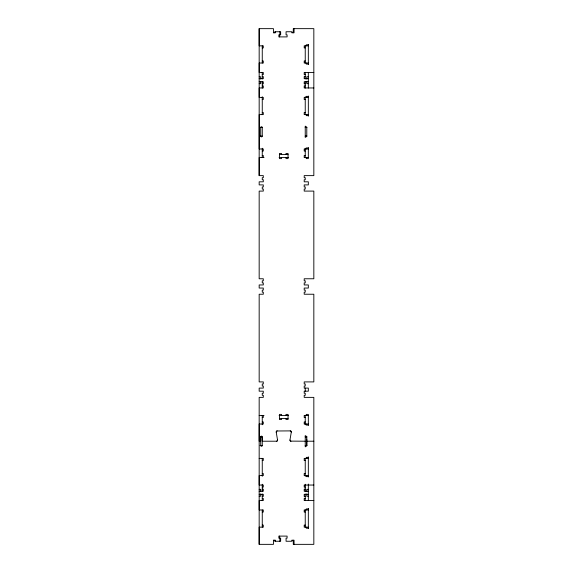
<?xml version="1.0" encoding="UTF-8"?>
<svg xmlns="http://www.w3.org/2000/svg" width="573" height="573" viewBox="0 0 573 573"><rect width="100%" height="100%" fill="white"/><g stroke="black" fill="none" stroke-linecap="round" stroke-linejoin="round"><path stroke-width="0.86" d="M273.436 540.224L273.436 544.35L259.168 544.35L259.168 527.16L263.294 527.16L263.294 525.097L262.262 525.097M259.168 544.35L259.168 397.375L263.294 397.375L263.294 395.313L262.262 395.313L262.262 393.25L263.294 393.25L263.294 391.187L259.168 391.187L259.168 388.093L263.294 388.093L263.294 386.03L262.262 386.03L262.262 383.967L263.294 383.967L263.294 381.905L259.168 381.905L259.168 294.236L263.294 294.236L263.294 292.173L262.262 292.173L262.262 290.11L263.294 290.11L263.294 288.047L259.168 288.047L259.168 284.953L263.294 284.953L263.294 282.89L262.262 282.89L262.262 280.827L263.294 280.827L263.294 278.764L259.168 278.764L259.168 191.096L263.294 191.096L263.294 189.033L262.262 189.033L262.262 186.97L263.294 186.97L263.294 184.907L259.168 184.907L259.168 181.813L263.294 181.813L263.294 179.75L262.262 179.75L262.262 177.687L263.294 177.687L263.294 175.625L259.168 175.625L259.168 157.575L264.038 157.575M273.436 32.776L273.436 28.65L259.168 28.65L259.168 45.84L263.294 45.84L263.294 47.903L262.262 47.903M305.237 441.21L290.547 441.117L289.967 440.007L291.285 432.099L291.055 431.261L290.267 430.896L276.795 430.989L276.215 432.099L277.533 440.007L277.303 440.845L276.515 441.21L262.262 441.21L262.262 436.913A0.774 0.774 0 0 0 261.489 436.139A0.774 0.774 0 0 0 260.715 436.913L260.715 441.21L259.168 441.21L259.168 424.02L263.294 424.02L263.294 421.957L262.262 421.957M306.956 445.508L305.237 445.508A0.774 0.774 0 0 0 306.011 446.281A0.774 0.774 0 0 0 306.784 445.508L306.784 439.061M262.262 136.102L262.262 127.493A0.774 0.774 0 0 0 261.489 126.719A0.774 0.774 0 0 0 260.715 127.493L260.715 136.102A0.774 0.774 0 0 0 261.481 136.861A0.774 0.774 0 0 0 262.262 136.102L260.027 136.088M273.35 32.776L275.498 32.776L275.498 31.744M291.915 32.776L294.064 32.776L294.064 28.65M308.331 44.809L306.269 44.809L306.269 45.84M308.331 45.84L304.206 45.84L304.206 47.903L305.237 47.903M262.262 60.967L263.294 60.967L263.294 63.03L259.168 63.03L259.168 72.485L263.294 72.485L263.294 74.547L262.262 74.547M305.237 60.967L304.206 60.967L304.206 63.03L308.331 63.03M308.331 64.061L306.269 64.061L306.269 63.03M313.832 72.485L304.206 72.485L304.206 74.547L305.237 74.547M262.262 76.61L263.294 76.61L263.294 78.673L259.168 78.673M305.237 76.61L304.206 76.61L304.206 78.673L308.331 78.673M259.168 76.782L260.715 76.782L260.715 79.074M308.331 76.782L306.784 76.782L306.784 79.074M259.168 81.767L263.294 81.767L263.294 83.83L262.262 83.83M308.331 81.767L304.206 81.767L304.206 83.83L305.237 83.83M259.168 83.658L260.715 83.658L260.715 81.366M308.331 83.658L306.784 83.658L306.784 81.366M262.262 85.893L263.294 85.893L263.294 87.956L259.168 87.956L259.168 97.41L263.294 97.41L263.294 99.473L262.262 99.473M305.237 85.893L304.206 85.893L304.206 87.956L313.832 87.956M308.331 96.379L306.269 96.379L306.269 97.41M308.331 97.41L304.206 97.41L304.206 99.473L305.237 99.473M262.262 112.537L263.294 112.537L263.294 114.6L259.168 114.6L259.168 148.98L263.294 148.98L263.294 151.043L262.262 151.043M305.237 112.537L304.206 112.537L304.206 114.6L308.331 114.6M308.331 115.631L306.269 115.631L306.269 114.6M260.027 127.493L262.262 127.493M306.956 127.493L305.237 127.478A0.774 0.774 0 0 1 306.003 126.719A0.774 0.774 0 0 1 306.784 127.478L306.784 136.088A0.774 0.774 0 0 1 306.003 136.861A0.774 0.774 0 0 1 305.237 136.088L306.956 136.088M308.331 147.949L306.269 147.949L306.269 148.98M308.331 148.98L304.206 148.98L304.206 151.043L305.237 151.043M279.452 154.481L288.047 154.481M262.262 155.512L263.294 155.512L263.294 157.575M305.237 155.512L304.206 155.512L304.206 157.575L308.503 157.575M279.087 157.575L288.412 157.575M259.168 415.425L264.038 415.425M279.087 415.425L288.412 415.425M308.503 415.425L304.206 415.425L304.206 417.488L305.237 417.488M262.262 417.488L263.294 417.488L263.294 415.425M279.452 418.519L288.047 418.519M305.237 421.957L304.206 421.957L304.206 424.02L308.331 424.02M308.331 425.051L306.269 425.051L306.269 424.02M260.027 436.913L262.262 436.913L262.262 445.508A0.774 0.774 0 0 1 261.489 446.281A0.774 0.774 0 0 1 260.715 445.508L260.715 436.913M306.956 436.913L305.237 436.913A0.774 0.774 0 0 1 306.011 436.139A0.774 0.774 0 0 1 306.784 436.913L306.784 445.508M306.784 441.21L313.832 441.21M260.027 445.508L262.262 445.508M308.331 457.369L306.269 457.369L306.269 458.4M259.168 458.4L263.294 458.4L263.294 460.463L262.262 460.463M308.331 458.4L304.206 458.4L304.206 460.463L305.237 460.463M262.262 473.527L263.294 473.527L263.294 475.59L259.168 475.59L259.168 485.045L263.294 485.045L263.294 487.107L262.262 487.107M305.237 473.527L304.206 473.527L304.206 475.59L308.331 475.59M308.331 476.621L306.269 476.621L306.269 475.59M313.832 485.045L304.206 485.045L304.206 487.107L305.237 487.107M262.262 489.17L263.294 489.17L263.294 491.233L259.168 491.233M305.237 489.17L304.206 489.17L304.206 491.233L308.331 491.233M259.168 489.342L260.715 489.342L260.715 491.634M308.331 489.342L306.784 489.342L306.784 491.634M259.168 494.327L263.294 494.327L263.294 496.39L262.262 496.39M308.331 494.327L304.206 494.327L304.206 496.39L305.237 496.39M259.168 496.218L260.715 496.218L260.715 493.926M308.331 496.218L306.784 496.218L306.784 493.926M262.262 498.453L263.294 498.453L263.294 500.516L259.168 500.516L259.168 509.97L263.294 509.97L263.294 512.033L262.262 512.033M305.237 498.453L304.206 498.453L304.206 500.516L313.832 500.516M308.331 508.939L306.269 508.939L306.269 509.97M308.331 509.97L304.206 509.97L304.206 512.033L305.237 512.033M305.237 525.097L304.206 525.097L304.206 527.16L308.331 527.16M308.331 528.191L306.269 528.191L306.269 527.16M273.35 540.224L275.498 540.224L275.498 541.256M291.915 540.224L294.064 540.224L294.064 544.35M308.331 44.465L308.331 64.577M308.331 72.563L308.331 88.07M308.331 96.035L308.331 116.147M308.331 147.605L308.331 158.606L306.269 158.606L306.269 157.575M308.331 425.395L308.331 414.394L306.269 414.394L306.269 415.425M308.331 456.853L308.331 476.965M308.331 484.049L308.331 500.437M308.331 508.423L308.331 528.535M305.237 45.84L305.237 63.03M305.237 72.341L305.237 78.988M305.237 81.653L305.237 88.099M305.237 96.751L305.237 114.6M305.237 126.117L305.237 137.463M305.237 148.264L305.237 157.575M305.237 388.093L305.237 391.187M305.237 415.425L305.237 424.736M305.237 435.537L305.237 446.883M305.237 458.4L305.237 476.249M305.237 484.242L305.237 491.348M305.237 494.012L305.237 500.659M305.237 509.97L305.237 527.16M293.29 32.776L293.29 28.65L313.832 28.65L313.832 175.625L304.206 175.625L304.206 177.687L305.237 177.687L305.237 179.75L304.206 179.75L304.206 181.813L308.331 181.813L308.331 184.907L304.206 184.907L304.206 186.97L305.237 186.97L305.237 189.033L304.206 189.033L304.206 191.096L313.832 191.096L313.832 278.764L304.206 278.764L304.206 280.827L305.237 280.827L305.237 282.89L304.206 282.89L304.206 284.953L308.331 284.953L308.331 288.047L304.206 288.047L304.206 290.11L305.237 290.11L305.237 292.173L304.206 292.173L304.206 294.236L313.832 294.236L313.832 381.905L304.206 381.905L304.206 383.967L305.237 383.967L305.237 386.03L304.206 386.03L304.206 388.093L308.331 388.093L308.331 391.187L304.206 391.187L304.206 393.25L305.237 393.25L305.237 395.313L304.206 395.313L304.206 397.375L313.832 397.375L313.832 544.35L293.29 544.35L293.29 540.224M292.001 32.776L292.001 31.744L286.07 31.744L286.07 34.838L287.102 34.838L287.102 36.901L278.85 36.901L278.85 34.838L280.655 34.838L280.655 31.744L274.725 31.744L274.725 32.776M292.001 540.224L292.001 541.256L286.07 541.256L286.07 538.162L287.102 538.162L287.102 536.099L278.85 536.099L278.85 538.162L280.655 538.162L280.655 541.256L274.725 541.256L274.725 540.224M285.984 154.481L285.984 153.449L288.047 153.449L288.047 158.606L285.984 158.606L285.984 157.575M285.984 415.425L285.984 414.394L288.047 414.394L288.047 419.551L285.984 419.551L285.984 418.519M281.515 154.481L281.515 153.449L279.452 153.449L279.452 158.606L281.515 158.606L281.515 157.575M281.515 415.425L281.515 414.394L279.452 414.394L279.452 419.551L281.515 419.551L281.515 418.519M279.882 31.744L279.882 34.838M279.882 538.162L279.882 541.256M279.624 34.838L279.624 36.901M279.624 536.099L279.624 538.162M262.262 45.84L262.262 63.03M262.262 72.341L262.262 78.988M262.262 81.653L262.262 88.099M262.262 96.751L262.262 114.6M262.262 148.264L262.262 157.575M262.262 415.425L262.262 424.736M262.262 458.4L262.262 476.249M262.262 484.242L262.262 491.348M262.262 494.012L262.262 500.659M262.262 509.97L262.262 527.16M259.168 28.65L259.168 175.625M277.533 440.007A1.031 1.031 0 0 1 276.515 441.21M276.215 432.099A1.031 1.031 0 0 1 277.232 430.896M290.267 430.896A1.031 1.031 0 0 1 291.285 432.099M290.984 441.21A1.031 1.031 0 0 1 289.967 440.007"/></g></svg>
